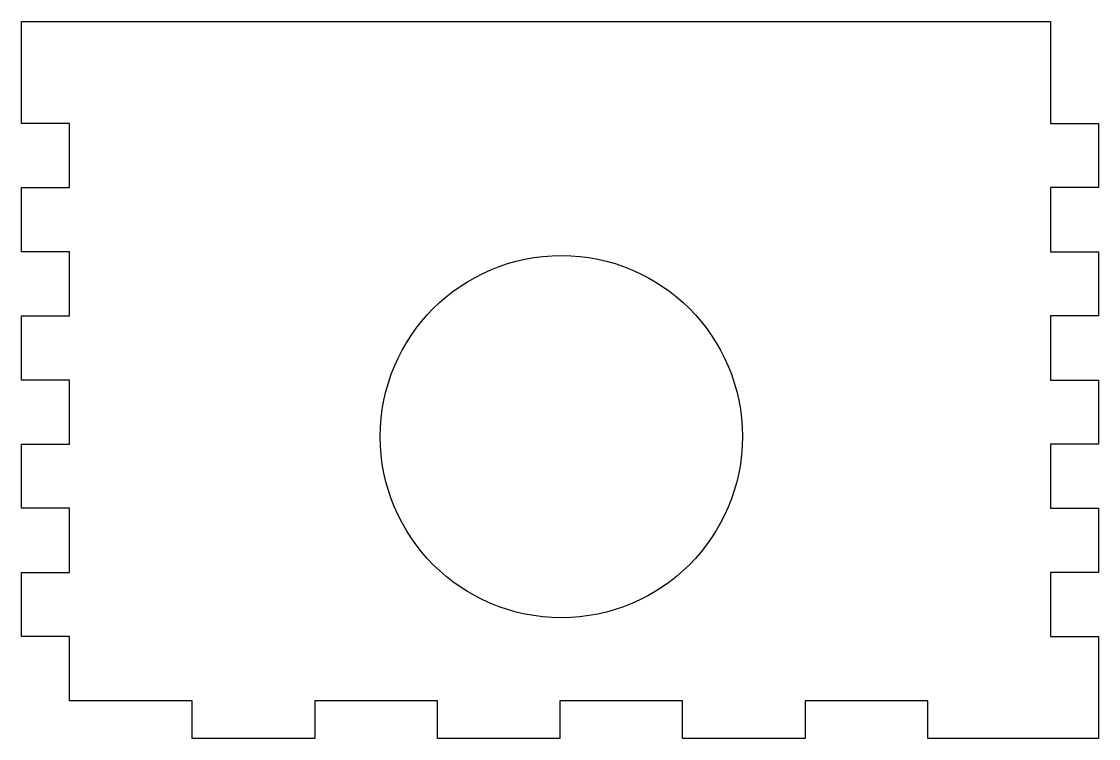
# Model space of a CAD drawing. Header units: millimetres. Extents: x -72 to 71, y -23 to 72.
import ezdxf

# ---------------------------------------------------------------- set-up
doc = ezdxf.new("R2010")
doc.units = ezdxf.units.MM
doc.layers.get('0').update_dxf_attribs({"linetype": 'CONTINUOUS'})

msp = doc.modelspace()

# ---------------------------------------------------------------- linework, layer by layer
msp.add_lwpolyline([(71.17, 50.35), (64.82, 50.35), (64.82, 41.85), (71.17, 41.85), (71.17, 33.35), (64.82, 33.35), (64.82, 24.85), (71.17, 24.85), (71.17, 16.35), (64.82, 16.35), (64.82, 7.85), (71.17, 7.85), (71.17, -0.65), (64.82, -0.65), (64.82, -9.15), (71.17, -9.15), (71.17, -22.65), (48.57, -22.65), (48.57, -17.65), (32.32, -17.65), (32.32, -22.65), (16.07, -22.65), (16.07, -17.65), (-0.18, -17.65), (-0.18, -22.65), (-16.43, -22.65), (-16.43, -17.65), (-32.68, -17.65), (-32.68, -22.65), (-48.93, -22.65), (-48.93, -17.65), (-65.18, -17.65), (-65.18, -9.15), (-71.53, -9.15), (-71.53, -0.65), (-65.18, -0.65), (-65.18, 7.85), (-71.53, 7.85), (-71.53, 16.35), (-65.18, 16.35), (-65.18, 24.85), (-71.53, 24.85), (-71.53, 33.35), (-65.18, 33.35), (-65.18, 41.85), (-71.53, 41.85), (-71.53, 50.35), (-65.18, 50.35), (-65.18, 58.85), (-71.53, 58.85), (-71.53, 72.35), (64.82, 72.35), (64.82, 58.85), (71.17, 58.85)], close=True)
msp.add_circle((0, 17.35), 24)

doc.saveas('drawing.dxf')
